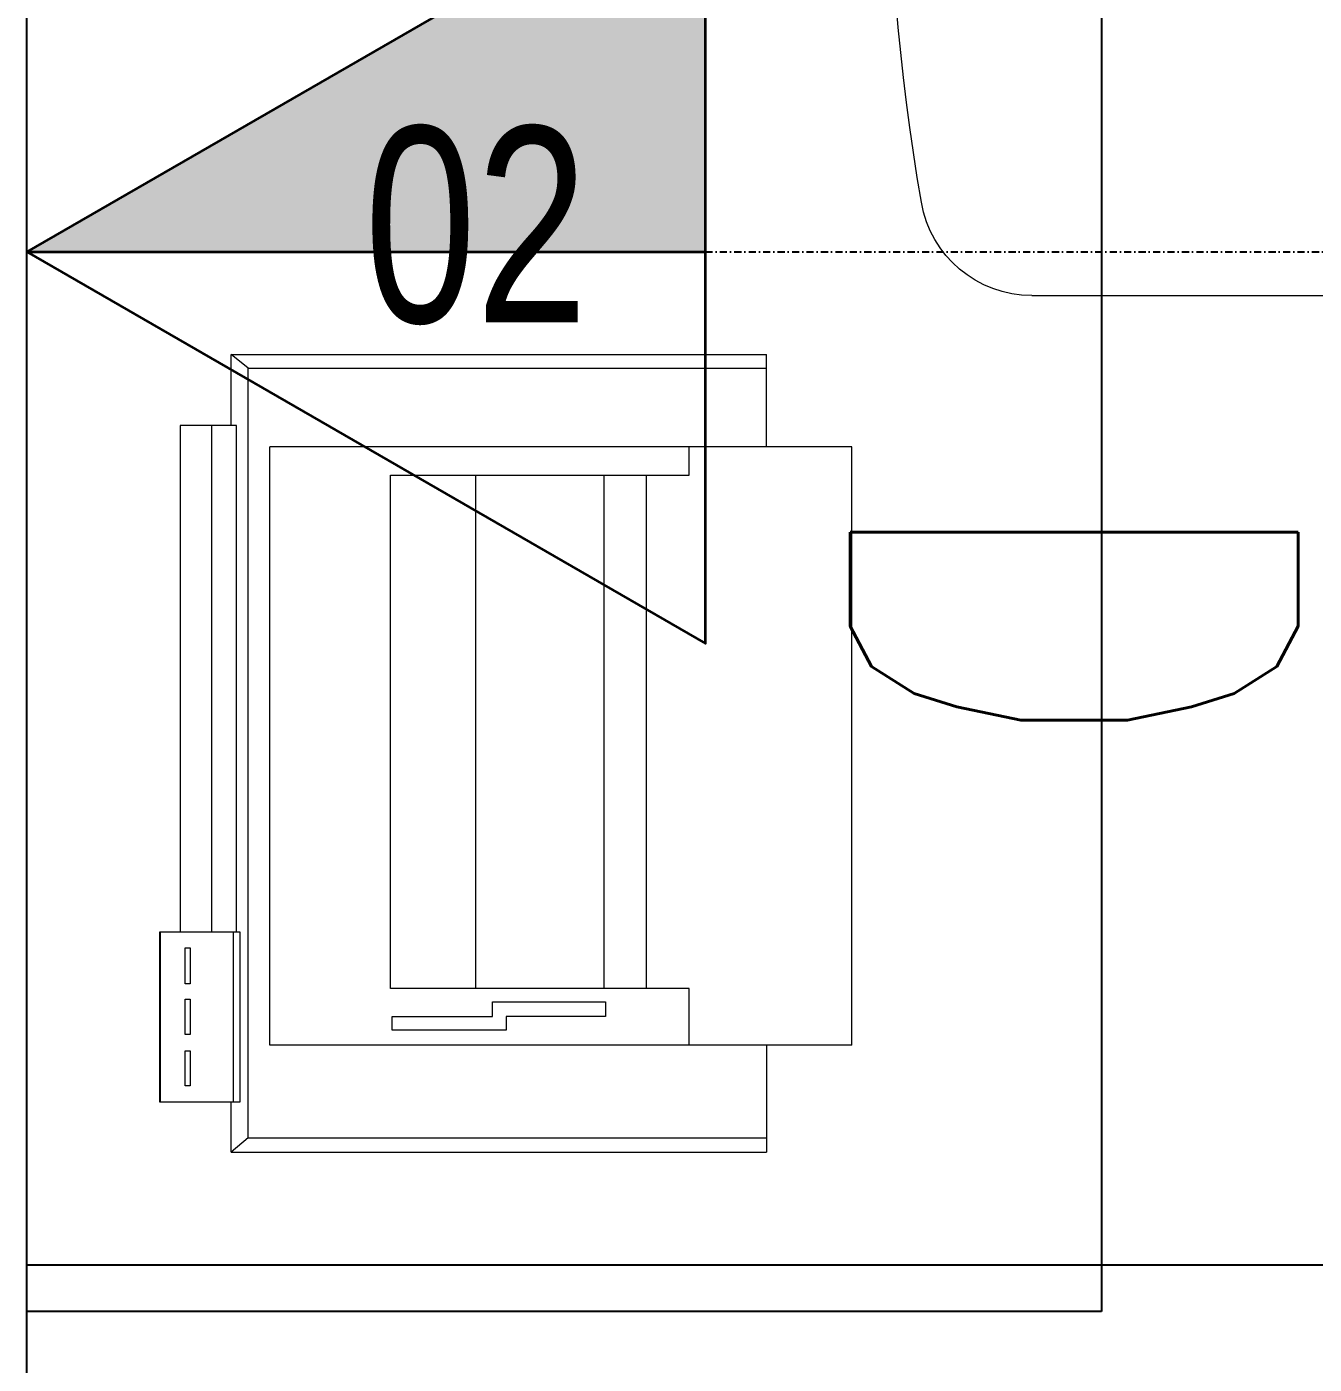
# Model space of a CAD drawing. Extents: x -560814 to 57327, y -29287 to 19916.
# Drawn here: x 29316 to 29891, y 2596 to 3193 of the extents above; entities that cross this region are included whole.
import ezdxf

# ---------------------------------------------------------------- set-up
doc = ezdxf.new("R2010")
doc.units = 0
doc.header["$LTSCALE"] = 0.25
doc.linetypes.add('DASHDOT', pattern=[25.4, 12.7, -6.35, 0, -6.35])
for name, color, linetype, lineweight in [('01-First Floor$0$72_EGR_EQP_TAG', 142, 'Continuous', 5), ('01-First Floor$0$LOADING', 253, 'Continuous', 5), ('01-First Floor$0$Walls', 251, 'Continuous', 5), ('E-LITE-CLNG-CNDT', 6, 'DASHDOT', 35), ('T-DATA-CLNG-COND', 51, 'DASHDOT', 25), ('T-DATA-DEVC-TYPE', 2, 'Continuous', 25), ('T-DATA-WALL @ 100', 33, 'Continuous', 35)]:
    doc.layers.add(name, color=color, linetype=linetype, lineweight=lineweight)
doc.layers.add('01-First Floor$0$FALSE CEILING', color=251, linetype='Continuous')
doc.styles.add('01-First Floor$0$X3G_ENTITY_257CFD', font='swisscl.ttf', dxfattribs={"height": 200})
doc.styles.add('DC_SIMPLEX', font='SIMPLEX.shx', dxfattribs={"width": 0.7})

# ---------------------------------------------------------------- blocks, each defined once
blk = doc.blocks.new('*U62')
blk.add_hatch(color=254).paths.add_polyline_path([(1.75, 3.0308), (0.0003, 3.0309), (0, 0)])
blk.add_line((0, 0), (0.0003, 3.0309))
blk.add_lwpolyline([(1.75, 3.0308), (0, 0), (-1.75, 3.0311)], close=True)
at = {"layer": 'T-DATA-DEVC-TYPE', "style": 'DC_SIMPLEX', "width": 0.7, "flags": 8}
blk.add_attdef('DC_TYPE', (2.6822, 5.6339), '', height=2, rotation=360, dxfattribs=at)
blk = doc.blocks.new('01-First Floor$0$ITPPLT2C-P')
at = {"color": 0}
for p, q in [((0.02286, 0.03177), (0.26184, 0.03177)), ((0.03041, 0.02557), (0.02286, 0.03177)), ((0.02286, 0), (0.02286, 0.03177)), ((0.26184, -0.00959), (0.26184, 0.03177)), ((0.03041, -0.31823), (0.03041, 0.02557)), ((0.03041, 0.02557), (0.26184, 0.02557)), ((0, 0), (0, -0.22622)), ((0.02518, 0), (0, 0)), ((0.01395, 0), (0.01395, -0.22622)), ((0.02518, 0), (0.01395, 0)), ((0.02518, -0.22622), (0.02518, 0)), ((0.0401, -0.27688), (0.0401, -0.00959)), ((0.3, -0.00959), (0.0401, -0.00959)), ((0.22741, -0.02218), (0.22741, -0.00959)), ((0.3, -0.27688), (0.3, -0.00959)), ((0.09395, -0.2515), (0.09395, -0.02218)), ((0.09395, -0.02218), (0.22741, -0.02218)), ((0.13211, -0.2515), (0.13211, -0.02218)), ((0.18945, -0.2515), (0.18945, -0.02218)), ((0.20824, -0.2515), (0.20824, -0.02218)), ((-0.0091, -0.22622), (0.02673, -0.22622)), ((-0.0091, -0.30235), (-0.0091, -0.22622)), ((-0.00872, -0.22622), (0.02363, -0.22622)), ((-0.00872, -0.30235), (-0.00872, -0.22622)), ((0, -0.22622), (0.02518, -0.22622)), ((0.01395, -0.22622), (0.02518, -0.22622)), ((0.02363, -0.22622), (0.02363, -0.30235)), ((0.02673, -0.22622), (0.02673, -0.30235)), ((0.00232, -0.24947), (0.00232, -0.23339)), ((0.00232, -0.23339), (0.00446, -0.23339)), ((0.00446, -0.23339), (0.00446, -0.24947)), ((0.00446, -0.24947), (0.00232, -0.24947)), ((0.00232, -0.27213), (0.00232, -0.25625)), ((0.00232, -0.25625), (0.00446, -0.25625)), ((0.00446, -0.25625), (0.00446, -0.27213)), ((0.22741, -0.2515), (0.09395, -0.2515)), ((0.22741, -0.27688), (0.22741, -0.2515)), ((0.13947, -0.2575), (0.19003, -0.2575)), ((0.13947, -0.26409), (0.13947, -0.2575)), ((0.19003, -0.2575), (0.19003, -0.26409)), ((0.09472, -0.2701), (0.09472, -0.26409)), ((0.09472, -0.26409), (0.13947, -0.26409)), ((0.19003, -0.26409), (0.14567, -0.26409)), ((0.14567, -0.26409), (0.14567, -0.2701)), ((0.00446, -0.27213), (0.00232, -0.27213)), ((0.14567, -0.2701), (0.09472, -0.2701)), ((0.00232, -0.29499), (0.00232, -0.2793)), ((0.00232, -0.2793), (0.00446, -0.2793)), ((0.00446, -0.2793), (0.00446, -0.29499)), ((0.3, -0.27688), (0.0401, -0.27688)), ((0.26184, -0.27688), (0.26184, -0.32462)), ((0.00446, -0.29499), (0.00232, -0.29499)), ((0.02673, -0.30235), (-0.0091, -0.30235)), ((0.02363, -0.30235), (-0.00872, -0.30235)), ((0.02286, -0.32462), (0.02286, -0.30235)), ((0.03041, -0.31823), (0.02286, -0.32462)), ((0.03041, -0.31823), (0.26184, -0.31823)), ((0.02286, -0.32462), (0.26184, -0.32462))]:
    blk.add_line(p, q, dxfattribs=at)
blk = doc.blocks.new('01-First Floor$0$GF21018-P')
at = {"color": 0}
blk.add_line((0.22049, 0.47563), (0.22049, 0.0675), dxfattribs=at)
for centre, radius, start, end in [((-0.0001, -0.52948), 1.06948, 80.36712, 99.63288), ((0.17049, 0.47563), 0.05, 0, 80.36712)]:
    blk.add_arc(centre, radius, start, end, dxfattribs=at)
blk = doc.blocks.new('01-First Floor')
at = {"layer": '01-First Floor$0$FALSE CEILING'}
for p, q in [((29795.56, 4520, -0.1), (29795.56, 2619.1, -0.1)), ((29795.56, 2619.1, -0.1), (29315.56, 2619.1, -0.1))]:
    blk.add_line(p, q, dxfattribs=at)
at = {"layer": '01-First Floor$0$FALSE CEILING', "linetype": 'Continuous'}
blk.add_line((29315.56, 2640), (32976, 2640), dxfattribs=at)
at = {"layer": '01-First Floor$0$FALSE CEILING'}
blk.add_lwpolyline([(29315.56, 5000), (32976, 5000), (32976, 1440), (29315.56, 1440)], close=True, dxfattribs=at)
at = {"layer": '01-First Floor$0$LOADING'}
for p, q in [((29795.56, 4520, -0.1), (29795.56, 2619.1, -0.1)), ((29795.56, 2619.1, -0.1), (29315.56, 2619.1, -0.1))]:
    blk.add_line(p, q, dxfattribs=at)
at = {"layer": '01-First Floor$0$Walls'}
blk.add_line((29315.56, 2540), (29315.56, 5000), dxfattribs=at)
at = {"layer": '01-First Floor$0$LOADING', "extrusion": (7.77426e-06, 2.24021e-05, 1), "xscale": -1000, "yscale": 1000.000000000001, "zscale": 1000.000000000001, "rotation": 90.00141075505212}
blk.add_blockref('01-First Floor$0$GF21018-P', (30240.04, 3293.57, 0.21), dxfattribs=at)
at = {"layer": '01-First Floor$0$LOADING', "extrusion": (-7.77425e-06, 2.55393e-17, -1), "xscale": -1000, "yscale": 999.9999999999978, "zscale": 1000}
blk.add_blockref('01-First Floor$0$ITPPLT2C-P', (-29384.06, 3014.98, -0.13), dxfattribs=at)
at = {"layer": '01-First Floor$0$72_EGR_EQP_TAG', "insert": (29516.26, 3148.5, -0.1), "char_height": 87.473, "attachment_point": 2, "style": '01-First Floor$0$X3G_ENTITY_257CFD'}
blk.add_mtext('02', dxfattribs=at)

msp = doc.modelspace()

# ---------------------------------------------------------------- linework, layer by layer
at = {"layer": 'T-DATA-CLNG-COND'}
msp.add_lwpolyline([(29618.66, 3092.56), (33126, 3092.56)], dxfattribs=at)

# ---------------------------------------------------------------- block references
at = {"layer": 'E-LITE-CLNG-CNDT'}
msp.add_blockref('01-First Floor', (0, 0), dxfattribs=at)
at = {"layer": 'T-DATA-WALL @ 100'}
ref = msp.add_blockref('*U62', (29315.56, 3092.56), dxfattribs=dict(at, xscale=-100, yscale=100, zscale=100, rotation=270))
ref.add_attrib('DC_TYPE', 'D', (29683.36, 2991.3, 0), dxfattribs={"layer": 'T-DATA-DEVC-TYPE', "height": 200, "rotation": 270, "style": 'DC_SIMPLEX', "width": 0.7, "flags": 8})

doc.saveas('drawing.dxf')
